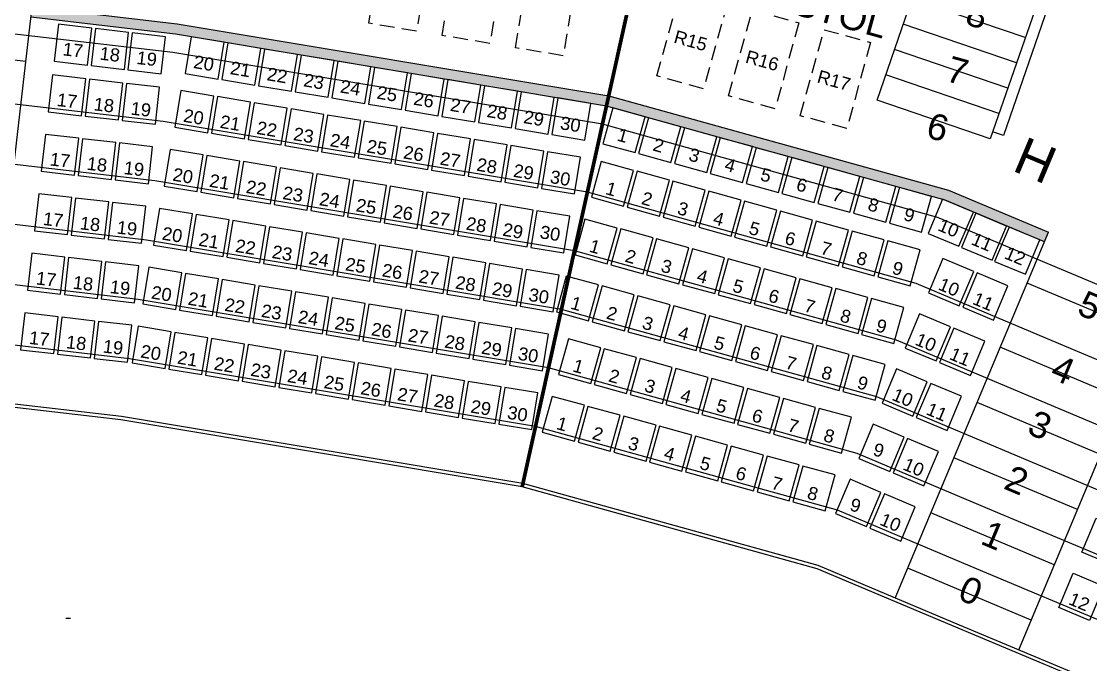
# Model space of a CAD drawing. Header units: millimetres. Extents: x 42980 to 202332, y 27411 to 140378.
# Drawn here: x 131123 to 145506, y 100284 to 108929 of the extents above; entities that cross this region are included whole.
import ezdxf
from ezdxf.enums import TextEntityAlignment as Align

# ---------------------------------------------------------------- set-up
doc = ezdxf.new("R2010")
doc.units = ezdxf.units.MM
doc.header["$LTSCALE"] = 100
doc.linetypes.add('DASHED_2', pattern=[3, 2, -1])
for name, color, linetype in [('A-3311-EA-', 3, 'CONTINUOUS'), ('A-3311-FYLL', 1, 'CONTINUOUS'), ('G-RADER_TELE_2', 252, 'CONTINUOUS'), ('G-RULLSTOLSPLATS', 1, 'DASHED_2'), ('G-STOLAR_TELE_2', 3, 'CONTINUOUS'), ('G-STOLNUMMER_TELE_2', 7, 'CONTINUOUS'), ('G-TRAPPA_TELE', 254, 'CONTINUOUS'), ('J-RADER_TELE', 252, 'CONTINUOUS'), ('J-RADNUMMER', 4, 'CONTINUOUS'), ('J-RADNUMMER_TELE', 4, 'CONTINUOUS'), ('J-RULLSTOLSPLATS', 1, 'DASHED_2'), ('J-STOLAR_TELE', 3, 'CONTINUOUS'), ('J-STOLNR RULLSTOLSPLATS', 7, 'CONTINUOUS'), ('J-STOLNUMMER_TELE', 7, 'CONTINUOUS'), ('J-TRAPPA', 254, 'CONTINUOUS'), ('J-TRAPPA_TELE', 254, 'CONTINUOUS'), ('RINK', 5, 'CONTINUOUS'), ('SEKTIONS_NR', 4, 'CONTINUOUS'), ('U-RADER', 252, 'CONTINUOUS')]:
    doc.layers.add(name, color=color, linetype=linetype)
doc.layers.add('SEKTIONER', color=4, linetype='CONTINUOUS', lineweight=70)
doc.styles.add('ARIAL', font='arial.ttf')

# ---------------------------------------------------------------- blocks, each defined once
blk = doc.blocks.new('KAJ')
at = {"layer": 'A-3311-FYLL'}
h = blk.add_hatch(color=256, dxfattribs=at)
h.paths.add_polyline_path([(12514, 25024), (12498, 24885), (14444, 24658), (20241, 23691), (20271, 23827), (14464, 24796)])
h.paths.add_polyline_path([(26131, 21865), (26185, 21995), (24841, 22560), (20271, 23827), (20241, 23691), (24795, 22427)])
at = {"layer": 'A-3311-EA-'}
for p, q in [((14444, 24658), (12498, 24885)), ((12514, 25024), (14464, 24796)), ((14464, 24796), (20271, 23827)), ((20241, 23691), (14444, 24658)), ((20271, 23827), (24841, 22560)), ((24795, 22427), (20241, 23691)), ((24841, 22560), (26185, 21995)), ((26131, 21865), (24795, 22427))]:
    blk.add_line(p, q, dxfattribs=at)

msp = doc.modelspace()

# ---------------------------------------------------------------- linework, layer by layer
at = {"layer": 'G-RADER_TELE_2'}
for p, q in [((133162, 108510), (130328, 108841)), ((138939, 107546), (133162, 108510)), ((133031, 107584), (130221, 107912)), ((138737, 106632), (133031, 107584)), ((143465, 106290), (138939, 107546)), ((132918, 106787), (130129, 107112)), ((138563, 105845), (132918, 106787)), ((143158, 105405), (138737, 106632)), ((132805, 105990), (130037, 106313)), ((143465, 106290), (145613, 105388)), ((138388, 105058), (132805, 105990)), ((142893, 104643), (138563, 105845)), ((132692, 105192), (129944, 105513)), ((145243, 104529), (143158, 105405)), ((138214, 104271), (132692, 105192)), ((142628, 103882), (138388, 105058)), ((132579, 104395), (129852, 104713)), ((144925, 103789), (142893, 104643)), ((138040, 103484), (132579, 104395)), ((142364, 103120), (138214, 104271)), ((132462, 103573), (129757, 103889)), ((132468, 103618), (129762, 103933)), ((144606, 103050), (142628, 103882)), ((137860, 102672), (132462, 103573)), ((137870, 102716), (132468, 103618)), ((142099, 102358), (138040, 103484)), ((144288, 102311), (142364, 103120)), ((141841, 101615), (137870, 102716)), ((141826, 101572), (137860, 102672)), ((143969, 101571), (142099, 102358)), ((143641, 100809), (141826, 101572)), ((143659, 100850), (141841, 101615))]:
    msp.add_line(p, q, dxfattribs=at)
at = {"layer": 'G-RULLSTOLSPLATS'}
for points in [[(135994, 110087), (136635, 109980), (136438, 108797), (135796, 108904)], [(136980, 109924), (137622, 109817), (137424, 108633), (136783, 108740)], [(137967, 109759), (138608, 109652), (138410, 108468), (137769, 108575)]]:
    msp.add_lwpolyline(points, close=True, dxfattribs=at)
at = {"layer": 'G-STOLAR_TELE_2'}
for points in [[(131564, 108395), (132011, 108342), (132069, 108839), (131622, 108891)], [(132061, 108337), (132508, 108284), (132566, 108781), (132119, 108833)], [(132557, 108279), (133004, 108226), (133062, 108723), (132615, 108775)], [(133325, 108229), (133769, 108155), (133851, 108649), (133407, 108723)], [(133818, 108147), (134262, 108073), (134344, 108566), (133901, 108640)], [(134311, 108065), (134755, 107991), (134838, 108484), (134394, 108558)], [(134805, 107983), (135249, 107909), (135331, 108402), (134887, 108476)], [(135298, 107900), (135742, 107826), (135824, 108319), (135380, 108393)], [(135791, 107818), (136235, 107744), (136317, 108237), (135873, 108311)], [(131485, 107714), (131932, 107662), (131990, 108159), (131543, 108211)], [(136284, 107736), (136728, 107662), (136810, 108155), (136366, 108229)], [(131981, 107656), (132428, 107604), (132486, 108101), (132039, 108153)], [(132478, 107598), (132925, 107546), (132983, 108043), (132536, 108095)], [(136777, 107653), (137221, 107579), (137304, 108073), (136860, 108147)], [(137271, 107571), (137714, 107497), (137797, 107990), (137353, 108064)], [(133188, 107507), (133632, 107433), (133714, 107926), (133270, 108000)], [(133681, 107425), (134125, 107351), (134207, 107844), (133763, 107918)], [(137764, 107489), (138208, 107415), (138290, 107908), (137846, 107982)], [(138257, 107407), (138701, 107333), (138783, 107826), (138339, 107900)], [(134174, 107343), (134618, 107269), (134700, 107762), (134256, 107836)], [(134667, 107260), (135111, 107186), (135193, 107679), (134750, 107754)], [(138945, 107285), (139378, 107165), (139512, 107647), (139078, 107767)], [(135160, 107178), (135604, 107104), (135687, 107597), (135243, 107671)], [(135654, 107096), (136097, 107022), (136180, 107515), (135736, 107589)], [(139426, 107152), (139860, 107031), (139994, 107513), (139560, 107633)], [(136147, 107013), (136591, 106939), (136673, 107433), (136229, 107507)], [(139908, 107018), (140342, 106898), (140476, 107379), (140042, 107500)], [(131391, 106915), (131838, 106862), (131896, 107359), (131449, 107411)], [(131888, 106857), (132335, 106805), (132393, 107301), (131946, 107353)], [(132384, 106799), (132831, 106747), (132889, 107243), (132442, 107295)], [(136640, 106931), (137084, 106857), (137166, 107350), (136722, 107424)], [(137133, 106849), (137577, 106775), (137659, 107268), (137215, 107342)], [(140390, 106884), (140824, 106764), (140957, 107246), (140524, 107366)], [(133044, 106715), (133488, 106641), (133570, 107134), (133126, 107208)], [(137626, 106767), (138070, 106693), (138152, 107186), (137709, 107260)], [(138120, 106684), (138563, 106610), (138646, 107103), (138202, 107178)], [(140872, 106751), (141306, 106630), (141439, 107112), (141006, 107232)], [(133537, 106633), (133981, 106559), (134063, 107052), (133619, 107126)], [(134030, 106550), (134474, 106476), (134557, 106970), (134113, 107044)], [(138790, 106565), (139224, 106445), (139357, 106927), (138924, 107047)], [(141354, 106617), (141787, 106497), (141921, 106978), (141487, 107099)], [(134524, 106468), (134967, 106394), (135050, 106887), (134606, 106961)], [(135017, 106386), (135461, 106312), (135543, 106805), (135099, 106879)], [(139272, 106432), (139705, 106311), (139839, 106793), (139406, 106914)], [(141835, 106483), (142269, 106363), (142403, 106845), (141969, 106965)], [(135510, 106304), (135954, 106230), (136036, 106723), (135592, 106797)], [(139754, 106298), (140187, 106178), (140321, 106660), (139887, 106780)], [(142317, 106350), (142751, 106229), (142885, 106711), (142451, 106831)], [(131298, 106115), (131745, 106063), (131803, 106560), (131356, 106612)], [(136003, 106221), (136447, 106147), (136529, 106640), (136085, 106714)], [(136496, 106139), (136940, 106065), (137022, 106558), (136579, 106632)], [(140235, 106164), (140669, 106044), (140803, 106526), (140369, 106646)], [(142799, 106216), (143233, 106096), (143366, 106577), (142933, 106698)], [(131794, 106057), (132241, 106005), (132299, 106502), (131852, 106554)], [(132291, 105999), (132738, 105947), (132796, 106444), (132349, 106496)], [(136989, 106057), (137433, 105983), (137516, 106476), (137072, 106550)], [(137483, 105974), (137927, 105900), (138009, 106394), (137565, 106468)], [(140717, 106031), (141151, 105910), (141285, 106392), (140851, 106513)], [(143320, 106080), (143735, 105906), (143929, 106367), (143514, 106541)], [(132900, 105923), (133344, 105849), (133427, 106342), (132983, 106416)], [(133394, 105841), (133837, 105767), (133920, 106260), (133476, 106334)], [(137976, 105892), (138420, 105818), (138502, 106311), (138058, 106385)], [(141199, 105897), (141633, 105777), (141766, 106259), (141333, 106379)], [(143767, 105892), (144182, 105718), (144376, 106179), (143961, 106353)], [(133887, 105758), (134331, 105684), (134413, 106177), (133969, 106251)], [(134380, 105676), (134824, 105602), (134906, 106095), (134462, 106169)], [(138571, 105791), (139004, 105671), (139138, 106152), (138704, 106273)], [(141681, 105763), (142114, 105643), (142248, 106125), (141815, 106245)], [(144215, 105704), (144629, 105530), (144823, 105991), (144408, 106165)], [(134873, 105594), (135317, 105520), (135399, 106013), (134955, 106087)], [(135366, 105511), (135810, 105437), (135892, 105931), (135449, 106005)], [(139052, 105657), (139486, 105537), (139620, 106019), (139186, 106139)], [(139534, 105524), (139968, 105403), (140101, 105885), (139668, 106005)], [(142163, 105630), (142596, 105509), (142730, 105991), (142296, 106111)], [(135859, 105429), (136303, 105355), (136386, 105848), (135942, 105922)], [(140016, 105390), (140450, 105270), (140583, 105751), (140150, 105872)], [(142644, 105496), (143078, 105376), (143212, 105858), (142778, 105978)], [(131204, 105316), (131651, 105263), (131709, 105760), (131262, 105812)], [(131701, 105258), (132148, 105205), (132206, 105702), (131759, 105754)], [(136353, 105347), (136797, 105273), (136879, 105766), (136435, 105840)], [(136846, 105265), (137290, 105191), (137372, 105684), (136928, 105758)], [(140498, 105256), (140931, 105136), (141065, 105618), (140631, 105738)], [(143324, 105281), (143739, 105107), (143933, 105568), (143518, 105742)], [(132198, 105200), (132645, 105147), (132703, 105644), (132256, 105696)], [(132757, 105131), (133201, 105057), (133283, 105550), (132839, 105624)], [(137339, 105182), (137783, 105108), (137865, 105601), (137421, 105675)], [(137832, 105100), (138276, 105026), (138358, 105519), (137914, 105593)], [(140980, 105123), (141413, 105002), (141547, 105484), (141113, 105604)], [(133250, 105048), (133694, 104974), (133776, 105468), (133332, 105542)], [(133743, 104966), (134187, 104892), (134269, 105385), (133825, 105459)], [(138319, 105025), (138752, 104905), (138886, 105387), (138452, 105507)], [(141461, 104989), (141895, 104869), (142029, 105350), (141595, 105471)], [(143785, 105087), (144200, 104913), (144394, 105374), (143979, 105548)], [(134236, 104884), (134680, 104810), (134762, 105303), (134319, 105377)], [(134729, 104802), (135173, 104728), (135256, 105221), (134812, 105295)], [(138801, 104892), (139234, 104771), (139368, 105253), (138934, 105373)], [(141943, 104855), (142377, 104735), (142510, 105217), (142077, 105337)], [(135223, 104719), (135666, 104645), (135749, 105138), (135305, 105212)], [(139282, 104758), (139716, 104638), (139850, 105119), (139416, 105240)], [(142425, 104722), (142859, 104601), (142992, 105083), (142559, 105203)], [(131111, 104516), (131558, 104464), (131616, 104960), (131169, 105013)], [(135716, 104637), (136160, 104563), (136242, 105056), (135798, 105130)], [(136209, 104555), (136653, 104481), (136735, 104974), (136291, 105048)], [(139764, 104624), (140198, 104504), (140331, 104986), (139898, 105106)], [(143012, 104539), (143427, 104365), (143621, 104826), (143206, 105000)], [(131608, 104458), (132055, 104406), (132113, 104902), (131666, 104955)], [(132104, 104400), (132551, 104348), (132609, 104844), (132162, 104897)], [(136702, 104472), (137146, 104398), (137228, 104892), (136784, 104966)], [(137195, 104390), (137639, 104316), (137721, 104809), (137278, 104883)], [(140246, 104491), (140680, 104370), (140813, 104852), (140380, 104972)], [(132613, 104339), (133057, 104264), (133139, 104758), (132695, 104832)], [(133106, 104256), (133550, 104182), (133632, 104675), (133189, 104749)], [(137689, 104308), (138132, 104234), (138215, 104727), (137771, 104801)], [(140728, 104357), (141161, 104237), (141295, 104718), (140861, 104839)], [(141210, 104223), (141643, 104103), (141777, 104585), (141343, 104705)], [(143473, 104345), (143888, 104171), (144082, 104632), (143667, 104806)], [(133599, 104174), (134043, 104100), (134126, 104593), (133682, 104667)], [(134093, 104092), (134536, 104018), (134619, 104511), (134175, 104585)], [(138348, 104182), (138782, 104061), (138916, 104543), (138482, 104664)], [(141691, 104090), (142125, 103969), (142259, 104451), (141825, 104571)], [(134586, 104009), (135030, 103935), (135112, 104429), (134668, 104503)], [(135079, 103927), (135523, 103853), (135605, 104346), (135161, 104420)], [(138830, 104048), (139264, 103928), (139397, 104410), (138964, 104530)], [(142173, 103956), (142607, 103836), (142740, 104317), (142307, 104438)], [(135572, 103845), (136016, 103771), (136098, 104264), (135654, 104338)], [(139312, 103914), (139746, 103794), (139879, 104276), (139446, 104396)], [(136065, 103763), (136509, 103688), (136591, 104182), (136148, 104256)], [(136559, 103680), (137002, 103606), (137085, 104099), (136641, 104173)], [(139794, 103781), (140227, 103660), (140361, 104142), (139927, 104263)], [(142700, 103797), (143115, 103623), (143309, 104084), (142894, 104258)], [(137052, 103598), (137496, 103524), (137578, 104017), (137134, 104091)], [(137545, 103516), (137989, 103442), (138071, 103935), (137627, 104009)], [(140276, 103647), (140709, 103527), (140843, 104009), (140409, 104129)], [(140757, 103513), (141191, 103393), (141325, 103875), (140891, 103995)], [(143161, 103603), (143576, 103429), (143770, 103890), (143355, 104064)], [(138129, 103407), (138562, 103287), (138696, 103769), (138262, 103889)], [(141239, 103380), (141673, 103259), (141806, 103741), (141373, 103861)], [(138611, 103274), (139044, 103153), (139178, 103635), (138744, 103755)], [(141721, 103246), (142155, 103126), (142288, 103608), (141855, 103728)], [(139092, 103140), (139526, 103020), (139660, 103501), (139226, 103622)], [(139574, 103006), (140008, 102886), (140142, 103368), (139708, 103488)], [(142388, 103055), (142803, 102881), (142997, 103342), (142582, 103516)], [(140056, 102873), (140490, 102752), (140623, 103234), (140190, 103354)], [(142849, 102861), (143264, 102687), (143458, 103148), (143043, 103322)], [(140538, 102739), (140971, 102619), (141105, 103100), (140671, 103221)], [(141020, 102605), (141453, 102485), (141587, 102967), (141153, 103087)], [(141501, 102472), (141935, 102351), (142069, 102833), (141635, 102953)], [(142076, 102313), (142491, 102139), (142685, 102599), (142270, 102774)], [(142537, 102119), (142952, 101945), (143146, 102406), (142731, 102580)]]:
    msp.add_lwpolyline(points, close=True, dxfattribs=at)
at = {"layer": 'G-TRAPPA_TELE'}
msp.add_line((130657, 103830), (131267, 109124), dxfattribs=at)
msp.add_lwpolyline([(131182, 108389), (129394, 108597)], dxfattribs=at)
at = {"layer": 'J-RADER_TELE'}
for p, q in [((147328, 103652), (145243, 104529)), ((146956, 102935), (144925, 103789)), ((146584, 102218), (144606, 103050)), ((146212, 101502), (144288, 102311)), ((145840, 100785), (143969, 101571)), ((145477, 100086), (143659, 100850)), ((145456, 100046), (143641, 100809))]:
    msp.add_line(p, q, dxfattribs=at)
at = {"layer": 'J-RULLSTOLSPLATS'}
for points in [[(139992, 109353), (140619, 109179), (140298, 108023), (139672, 108197)], [(140956, 109085), (141582, 108911), (141261, 107755), (140635, 107929)], [(141920, 108818), (142546, 108645), (142225, 107488), (141599, 107662)]]:
    msp.add_lwpolyline(points, close=True, dxfattribs=at)
at = {"layer": 'J-STOLAR_TELE'}
for points in [[(145803, 101619), (145388, 101794), (145582, 102254), (145997, 102080)], [(145491, 100877), (145076, 101051), (145270, 101512), (145685, 101338)]]:
    msp.add_lwpolyline(points, close=True, dxfattribs=at)
at = {"layer": 'J-TRAPPA'}
for p, q in [((142635, 107872), (143232, 109611)), ((144789, 109179), (144154, 107351)), ((144932, 109119), (144333, 107395)), ((144508, 108371), (142986, 108894)), ((144272, 107691), (142752, 108213)), ((144154, 107351), (142635, 107872)), ((144333, 107395), (144187, 107446))]:
    msp.add_line(p, q, dxfattribs=at)
for points in [[(144626, 108711), (143103, 109234)], [(144390, 108031), (142869, 108553)]]:
    msp.add_lwpolyline(points, dxfattribs=at)
at = {"layer": 'J-TRAPPA_TELE'}
for p, q in [((142878, 101177), (144937, 106095)), ((144538, 100482), (146597, 105397))]:
    msp.add_line(p, q, dxfattribs=at)
for points in [[(146311, 104715), (144651, 105412)], [(145950, 103852), (144290, 104549)], [(145639, 103110), (143979, 103807)], [(145328, 102367), (143668, 103064)], [(145017, 101625), (143357, 102322)], [(144706, 100882), (143046, 101579)]]:
    msp.add_lwpolyline(points, dxfattribs=at)
at = {"layer": 'RINK'}
msp.add_line((131782, 100905), (131722, 100905), dxfattribs=at)
at = {"layer": 'SEKTIONER'}
msp.add_line((143777, 129385), (137860, 102672), dxfattribs=at)

# ---------------------------------------------------------------- block references
at = {"layer": 'U-RADER'}
msp.add_blockref('KAJ', (118753, 84100), dxfattribs=at)

# ---------------------------------------------------------------- texts
at = {"layer": 'G-STOLNUMMER_TELE_2', "style": 'ARIAL'}
for s, rotation, p in [('17', 353.34, (131672, 108474)), ('18', 353.34, (132169, 108416)), ('19', 353.34, (132665, 108358)), ('20', 350.5279, (133429, 108304)), ('21', 350.5279, (133922, 108222)), ('22', 350.5279, (134416, 108140)), ('23', 350.5279, (134909, 108058)), ('24', 350.5279, (135402, 107975)), ('25', 350.5279, (135895, 107893)), ('17', 353.34, (131593, 107793)), ('18', 353.34, (132089, 107735)), ('26', 350.5279, (136388, 107811)), ('27', 350.5279, (136882, 107728)), ('19', 353.34, (132586, 107677)), ('20', 350.5279, (133292, 107582)), ('28', 350.5279, (137375, 107646)), ('29', 350.5279, (137868, 107564)), ('21', 350.5279, (133785, 107500)), ('22', 350.5279, (134278, 107418)), ('30', 350.5279, (138361, 107482)), ('23', 350.5279, (134771, 107335)), ('1', 344.4938, (139124, 107330)), ('24', 350.5279, (135265, 107253)), ('25', 350.5279, (135758, 107171)), ('2', 344.4938, (139605, 107197)), ('17', 353.34, (131499, 106994)), ('26', 350.5279, (136251, 107089)), ('27', 350.5279, (136744, 107006)), ('3', 344.4938, (140087, 107063)), ('18', 353.34, (131996, 106936)), ('19', 353.34, (132493, 106878)), ('28', 350.5279, (137237, 106924)), ('29', 350.5279, (137731, 106842)), ('4', 344.4938, (140569, 106929)), ('20', 350.5279, (133148, 106790)), ('21', 350.5279, (133641, 106708)), ('30', 350.5279, (138224, 106759)), ('5', 344.4938, (141051, 106796)), ('22', 350.5279, (134135, 106625)), ('1', 344.4938, (138969, 106610)), ('6', 344.4938, (141533, 106662)), ('23', 350.5279, (134628, 106543)), ('24', 350.5279, (135121, 106461)), ('2', 344.4938, (139451, 106477)), ('7', 344.4938, (142014, 106528)), ('25', 350.5279, (135614, 106379)), ('26', 350.5279, (136107, 106296)), ('3', 344.4938, (139933, 106343)), ('8', 344.4938, (142496, 106395)), ('17', 353.34, (131406, 106194)), ('18', 353.34, (131903, 106136)), ('27', 350.5279, (136600, 106214)), ('28', 350.5279, (137094, 106132)), ('4', 344.4938, (140414, 106209)), ('9', 344.4938, (142978, 106261)), ('19', 353.34, (132399, 106078)), ('20', 350.5279, (133005, 105998)), ('29', 350.5279, (137587, 106050)), ('30', 350.5279, (138088, 106017)), ('5', 344.4938, (140896, 106076)), ('10', 337.194, (143437, 106125)), ('21', 350.5279, (133498, 105916)), ('22', 350.5279, (133991, 105833)), ('6', 344.4938, (141378, 105942)), ('11', 337.194, (143885, 105937)), ('23', 350.5279, (134484, 105751)), ('1', 344.4938, (138749, 105836)), ('2', 344.4938, (139231, 105702)), ('7', 344.4938, (141860, 105808)), ('12', 337.194, (144332, 105749)), ('24', 350.5279, (134977, 105669)), ('25', 350.5279, (135470, 105586)), ('3', 344.4938, (139713, 105569)), ('8', 344.4938, (142342, 105675)), ('26', 350.5279, (135964, 105504)), ('27', 350.5279, (136457, 105422)), ('4', 344.4938, (140195, 105435)), ('9', 344.4938, (142823, 105541)), ('17', 353.34, (131313, 105395)), ('18', 353.34, (131809, 105337)), ('19', 353.34, (132306, 105279)), ('28', 350.5279, (136950, 105340)), ('29', 350.5279, (137443, 105257)), ('5', 344.4938, (140677, 105301)), ('10', 337.194, (143443, 105330)), ('20', 350.5279, (132861, 105206)), ('21', 350.5279, (133354, 105123)), ('30', 350.5279, (137936, 105175)), ('6', 344.4938, (141158, 105168)), ('22', 350.5279, (133847, 105041)), ('1', 344.4938, (138498, 105070)), ('7', 344.4938, (141640, 105034)), ('11', 337.194, (143904, 105136)), ('23', 350.5279, (134340, 104959)), ('24', 350.5279, (134834, 104877)), ('2', 344.4938, (138979, 104937)), ('8', 344.4938, (142122, 104900)), ('25', 350.5279, (135327, 104794)), ('26', 350.5279, (135820, 104712)), ('3', 344.4938, (139461, 104803)), ('9', 344.4938, (142604, 104767)), ('17', 353.34, (131219, 104595)), ('27', 350.5279, (136313, 104630)), ('28', 350.5279, (136806, 104547)), ('4', 344.4938, (139943, 104669)), ('10', 337.194, (143131, 104588)), ('18', 353.34, (131716, 104537)), ('19', 353.34, (132212, 104479)), ('20', 350.5279, (132717, 104414)), ('29', 350.5279, (137300, 104465)), ('5', 344.4938, (140425, 104536)), ('6', 344.4938, (140907, 104402)), ('21', 350.5279, (133210, 104331)), ('22', 350.5279, (133704, 104249)), ('30', 350.5279, (137793, 104383)), ('7', 344.4938, (141388, 104268)), ('11', 337.194, (143592, 104394)), ('23', 350.5279, (134197, 104167)), ('1', 344.4938, (138527, 104227)), ('8', 344.4938, (141870, 104135)), ('24', 350.5279, (134690, 104084)), ('25', 350.5279, (135183, 104002)), ('2', 344.4938, (139009, 104093)), ('9', 344.4938, (142352, 104001)), ('26', 350.5279, (135676, 103920)), ('27', 350.5279, (136170, 103838)), ('3', 344.4938, (139491, 103959)), ('28', 350.5279, (136663, 103755)), ('4', 344.4938, (139973, 103826)), ('5', 344.4938, (140454, 103692)), ('10', 337.194, (142819, 103846)), ('29', 350.5279, (137156, 103673)), ('30', 350.5279, (137649, 103591)), ('6', 344.4938, (140936, 103558)), ('11', 337.194, (143280, 103652)), ('1', 344.4938, (138308, 103452)), ('7', 344.4938, (141418, 103425)), ('2', 344.4938, (138789, 103319)), ('8', 344.4938, (141900, 103291)), ('3', 344.4938, (139271, 103185)), ('4', 344.4938, (139753, 103051)), ('9', 344.4938, (142567, 103100)), ('5', 344.4938, (140235, 102918)), ('10', 337.194, (142968, 102910)), ('6', 344.4938, (140717, 102784)), ('7', 344.4938, (141198, 102650)), ('8', 344.4938, (141680, 102517)), ('9', 344.4938, (142255, 102358)), ('10', 337.194, (142656, 102168))]:
    msp.add_text(s, height=175, rotation=rotation, dxfattribs=at).set_placement(p)
at = {"layer": 'J-RADNUMMER', "style": 'ARIAL'}
for s, p in [('8', (143801, 108892)), ('7', (143537, 108134)), ('6', (143273, 107376))]:
    msp.add_text(s, height=350, rotation=344.4842, dxfattribs=at).set_placement(p)
at = {"layer": 'J-RADNUMMER_TELE', "style": 'ARIAL'}
for s, p in [('5', (145305, 105001)), ('4', (144943, 104139)), ('3', (144633, 103396)), ('2', (144319, 102655)), ('1', (144007, 101913)), ('0', (143700, 101169))]:
    msp.add_text(s, height=350, rotation=337.1908, dxfattribs=at).set_placement(p)
at = {"layer": 'J-STOLNR RULLSTOLSPLATS', "style": 'ARIAL'}
for s, p in [('R15', (140089, 108536)), ('R16', (141052, 108268)), ('R17', (142016, 108001))]:
    msp.add_text(s, height=175, rotation=344.4938, dxfattribs=at).set_placement(p, align=Align.BOTTOM_CENTER)
at = {"layer": 'J-STOLNUMMER_TELE', "style": 'ARIAL'}
msp.add_text('12', height=175, rotation=337.194, dxfattribs=at).set_placement((145195, 101100))
at = {"layer": 'SEKTIONS_NR', "style": 'ARIAL'}
msp.add_text('J-RULLSTOL', height=350, rotation=344.62, dxfattribs=at).set_placement((141297, 109084), align=Align.CENTER)
msp.add_text('H', height=500, rotation=337.1908, dxfattribs=at).set_placement((144435, 106929))

doc.saveas('drawing.dxf')
